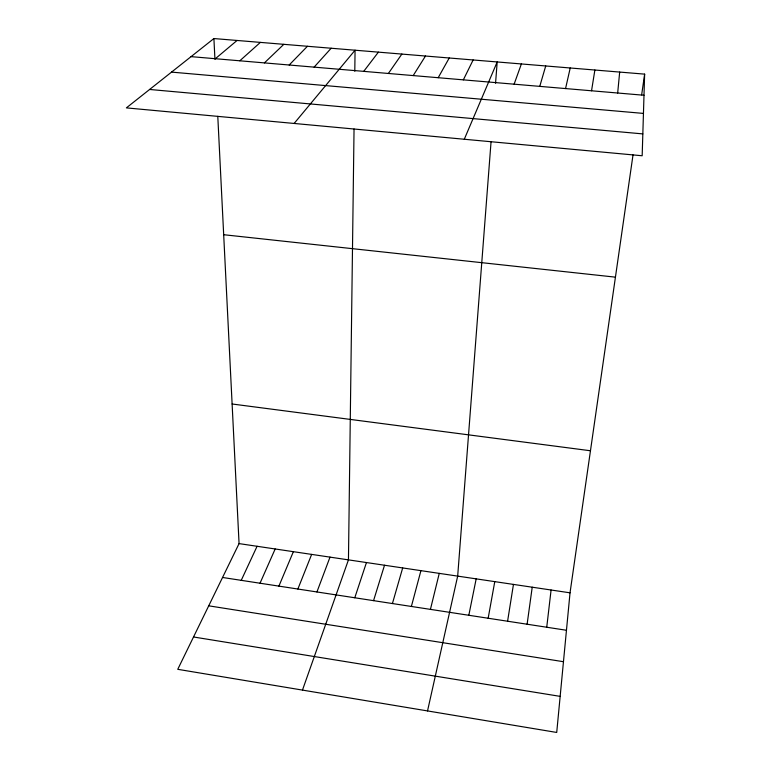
<?xml version="1.0" encoding="UTF-8"?>
<svg xmlns="http://www.w3.org/2000/svg" width="771" height="771" viewBox="0 0 771 771"><rect width="100%" height="100%" fill="white"/><g stroke="black" fill="none" stroke-linecap="round" stroke-linejoin="round"><path stroke-width="1.16" d="M354.043 128.998L348.453 559.871L302.473 690.093M354.795 71.26L355.065 50.211L294.127 123.456M644.633 74.132L642.176 155.761L126.367 107.882L213.904 38.55L644.633 74.132L641.655 94.823M491.06 141.719L457.675 576.12L427.529 710.929M495.551 83.268L497.189 61.95L464.287 139.252M633.02 154.894L570.029 592.822L556.72 732.45L177.754 669.315L239.068 543.603L217.788 116.344M617.677 93.012L619.672 72.069M546.735 627.237L551.082 590.008M527.113 624.221L532.221 587.203M507.588 621.224L513.457 584.408M591.54 90.785L594.875 70.026M488.159 618.246L494.77 581.633M468.816 615.277L476.179 578.867M565.557 88.569L570.222 67.983M430.43 609.379L439.258 573.373M411.377 606.459L420.927 570.646M392.42 603.548L402.684 567.938M539.758 86.371L545.723 65.959M373.55 600.648L384.517 565.239M354.776 597.766L366.447 562.551M514.122 84.184L521.379 63.954M316.929 591.964L330.007 557.125M297.866 589.034L311.648 554.397M278.9 586.124L293.375 551.679M260.02 583.223L275.18 548.971M241.236 580.341L257.08 546.282M463.342 79.856L473.134 59.965M438.198 77.707L449.233 57.989M413.208 75.577L425.476 56.032M388.382 73.467L401.864 54.076M363.719 71.366L378.397 52.139M314.115 67.135L331.173 48.236M289.183 65.005L307.436 46.279M264.414 62.894L283.834 44.323M239.81 60.793L260.386 42.386M215.36 58.712L237.073 40.468M191.063 56.64L643.997 95.257M171.538 72.108L643.448 113.414M149.622 89.465L642.831 133.903M223.677 234.712L615.431 277.155M232.11 403.994L590.461 450.756M239.068 543.603L570.029 592.822M222.549 577.469L566.463 630.264M208.719 605.823L563.466 661.701M193.531 636.981L560.16 696.367M213.904 38.55L214.945 59.328"/></g></svg>
